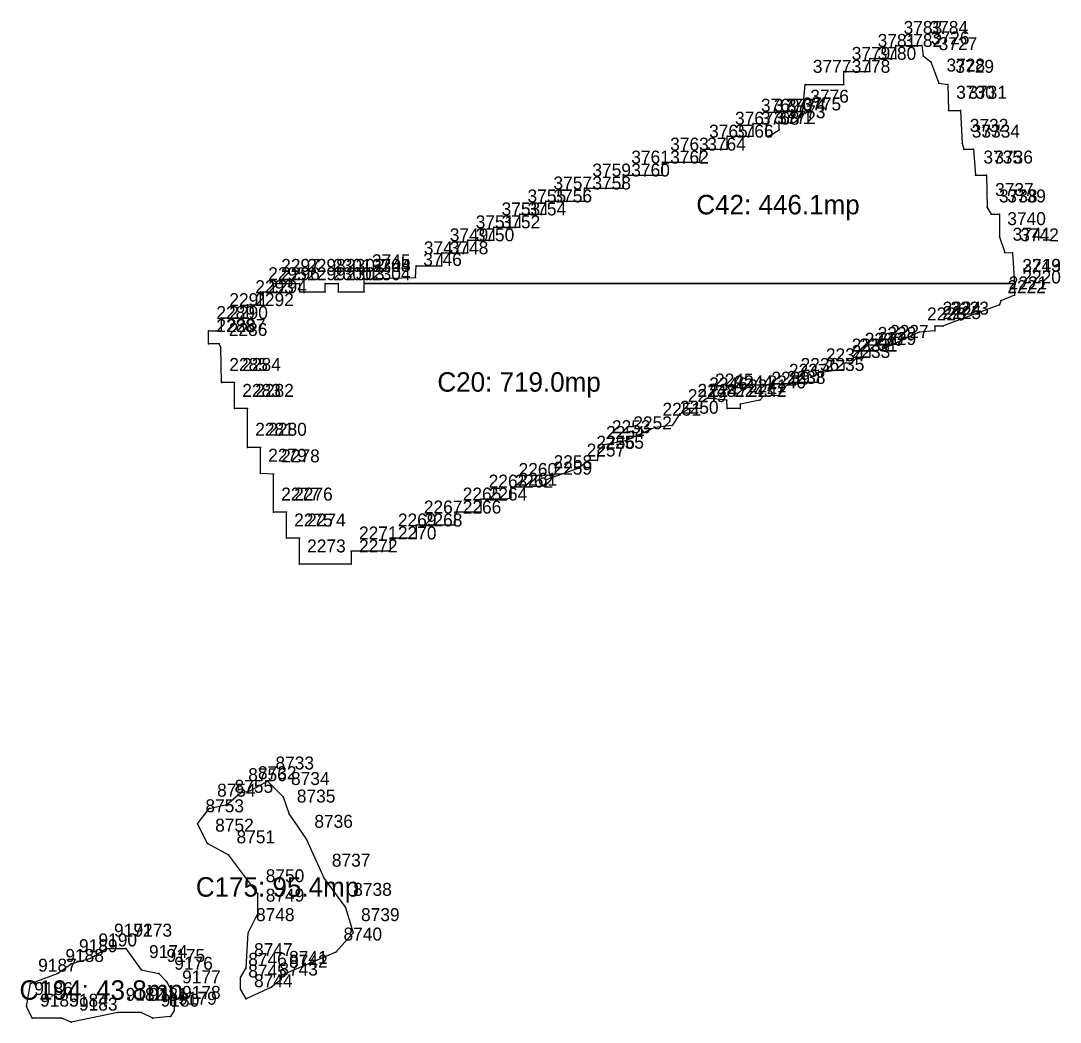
# Model space of a CAD drawing. Header units: metres. Extents: x 390529 to 391464, y 585067 to 585881.
# Drawn here: x 390933.1 to 391013.2, y 585496.3 to 585573.6 of the extents above; entities that cross this region are included whole.
import ezdxf
from ezdxf.enums import TextEntityAlignment as Align

# ---------------------------------------------------------------- set-up
doc = ezdxf.new("R2010")
doc.units = ezdxf.units.M
for name, color, linetype in [('1CC', 1, 'Continuous'), ('NUMERE_PCT', 2, 'Continuous'), ('TEXTE', 7, 'Continuous'), ('VARFURI', 4, 'Continuous')]:
    doc.layers.add(name, color=color, linetype=linetype)

msp = doc.modelspace()

# ---------------------------------------------------------------- linework, layer by layer
at = {"layer": '1CC', "color": 1}
for points in [[(391002.647, 585570.855), (391003.247, 585570.405), (391003.847, 585568.755), (391004.54, 585568.657), (391004.597, 585566.657), (391005.54, 585566.657), (391005.647, 585564.105), (391005.797, 585563.657), (391006.54, 585563.657), (391006.697, 585561.657), (391007.54, 585561.657), (391007.597, 585559.155), (391007.897, 585558.657), (391008.54, 585558.657), (391008.54, 585556.905), (391008.947, 585555.705), (391009.54, 585555.657), (391009.697, 585553.3), (390959.54, 585553.3), (390959.54, 585553.657), (390963.497, 585553.755), (390963.54, 585554.657), (390965.54, 585554.657), (390965.54, 585555.657), (390967.54, 585555.657), (390967.54, 585556.657), (390969.54, 585556.657), (390969.54, 585557.657), (390971.54, 585557.657), (390971.54, 585558.657), (390973.54, 585558.657), (390973.54, 585559.657), (390976.54, 585559.657), (390976.54, 585560.657), (390979.54, 585560.657), (390979.54, 585561.657), (390982.54, 585561.657), (390982.54, 585562.657), (390985.397, 585562.657), (390985.54, 585563.657), (390987.54, 585563.657), (390987.54, 585564.657), (390989.54, 585564.657), (390989.54, 585565.657), (390990.54, 585565.657), (390990.54, 585564.705), (390990.797, 585564.705), (390991.54, 585565.155), (390991.54, 585565.657), (390992.747, 585565.755), (390993.347, 585566.355), (390993.54, 585568.657), (390996.54, 585568.657), (390996.54, 585569.657), (390998.54, 585569.657), (390998.54, 585570.657), (391000.54, 585570.657), (391000.54, 585571.657), (391002.54, 585571.657), (391002.647, 585570.855)], [(391009.697, 585553.3), (391009.697, 585552.405), (391008.647, 585551.955), (391008.54, 585551.657), (391004.147, 585550.005), (391003.547, 585550.005), (391003.54, 585549.657), (391002.347, 585549.555), (390999.497, 585548.205), (390998.54, 585548.055), (390998.54, 585547.657), (390997.547, 585547.605), (390997.097, 585547.155), (390996.54, 585547.155), (390996.54, 585546.657), (390994.547, 585546.405), (390994.54, 585545.657), (390992.597, 585545.655), (390991.697, 585545.205), (390991.54, 585544.657), (390990.347, 585544.605), (390990.047, 585544.305), (390988.54, 585544.005), (390988.54, 585543.657), (390987.54, 585543.657), (390987.497, 585544.305), (390985.997, 585544.455), (390985.547, 585544.155), (390985.54, 585543.657), (390984.647, 585543.657), (390983.897, 585543.255), (390983.297, 585542.355), (390981.947, 585542.205), (390979.697, 585541.155), (390978.047, 585540.855), (390977.597, 585540.405), (390977.54, 585539.657), (390976.847, 585539.655), (390976.097, 585539.055), (390973.547, 585538.155), (390973.54, 585537.657), (390970.847, 585537.555), (390970.847, 585536.805), (390970.54, 585536.657), (390968.54, 585536.657), (390968.54, 585535.657), (390966.54, 585535.657), (390966.54, 585534.657), (390963.54, 585534.657), (390963.54, 585533.657), (390961.54, 585533.657), (390961.54, 585532.657), (390958.54, 585532.657), (390958.54, 585531.657), (390954.54, 585531.657), (390954.54, 585533.657), (390953.54, 585533.657), (390953.54, 585535.657), (390952.54, 585535.657), (390952.54, 585538.605), (390951.54, 585538.657), (390951.54, 585540.657), (390950.54, 585540.657), (390950.54, 585543.657), (390949.54, 585543.657), (390949.54, 585545.657), (390948.54, 585545.657), (390948.497, 585548.355), (390948.347, 585548.657), (390947.54, 585548.657), (390947.54, 585549.657), (390948.54, 585549.657), (390948.54, 585550.657), (390950.54, 585550.657), (390950.54, 585551.657), (390951.54, 585551.657), (390951.54, 585552.657), (390952.54, 585552.657), (390952.54, 585553.3), (390954.54, 585553.3), (390954.54, 585552.657), (390956.54, 585552.657), (390956.54, 585553.3), (390957.54, 585553.3), (390957.54, 585552.657), (390959.54, 585552.657), (390959.54, 585553.3), (391009.697, 585553.3)], [(390950.747, 585514.16), (390952.097, 585514.91), (390953.297, 585513.71), (390953.747, 585512.36), (390955.097, 585510.41), (390956.447, 585507.41), (390958.097, 585505.16), (390958.697, 585503.21), (390957.347, 585501.71), (390953.147, 585499.91), (390953.147, 585499.61), (390952.397, 585499.01), (390950.447, 585498.11), (390949.997, 585498.86), (390949.997, 585499.76), (390950.447, 585500.51), (390950.597, 585503.21), (390951.347, 585504.71), (390951.347, 585506.21), (390949.097, 585509.21), (390947.447, 585510.11), (390946.697, 585511.61), (390947.597, 585512.81), (390948.947, 585513.11), (390949.997, 585514.01), (390950.747, 585514.16)], [(390939.647, 585502.01), (390941.147, 585502.01), (390942.347, 585500.36), (390943.697, 585500.06), (390944.297, 585499.46), (390944.897, 585498.41), (390944.897, 585497.21), (390944.597, 585496.76), (390943.247, 585496.61), (390942.347, 585497.06), (390940.547, 585497.06), (390936.947, 585496.31), (390936.197, 585496.61), (390933.947, 585496.61), (390933.497, 585497.51), (390933.797, 585499.31), (390935.897, 585500.06), (390936.947, 585500.81), (390938.447, 585501.26), (390939.647, 585502.01)]]:
    msp.add_lwpolyline(points, close=True, dxfattribs=at)
at = {"layer": 'VARFURI', "color": 4}
for p in [(391000.54, 585571.657), (391002.54, 585571.657), (390998.54, 585570.657), (391000.54, 585570.657), (391002.647, 585570.855), (391003.247, 585570.405), (390996.54, 585569.657), (390998.54, 585569.657), (390993.54, 585568.657), (390996.54, 585568.657), (391003.847, 585568.755), (391004.54, 585568.657), (390993.347, 585566.355), (391004.597, 585566.657), (391005.54, 585566.657), (390989.54, 585565.657), (390990.54, 585565.657), (390991.54, 585565.657), (390992.747, 585565.755), (390987.54, 585564.657), (390989.54, 585564.657), (390990.54, 585564.705), (390990.797, 585564.705), (390991.54, 585565.155), (391005.647, 585564.105), (390985.54, 585563.657), (390987.54, 585563.657), (391005.797, 585563.657), (391006.54, 585563.657), (390982.54, 585562.657), (390985.397, 585562.657), (390979.54, 585561.657), (390982.54, 585561.657), (391006.697, 585561.657), (391007.54, 585561.657), (390976.54, 585560.657), (390979.54, 585560.657), (390973.54, 585559.657), (390976.54, 585559.657), (391007.597, 585559.155), (390971.54, 585558.657), (390973.54, 585558.657), (391007.897, 585558.657), (391008.54, 585558.657), (390969.54, 585557.657), (390971.54, 585557.657), (390967.54, 585556.657), (390969.54, 585556.657), (391008.54, 585556.905), (390965.54, 585555.657), (390967.54, 585555.657), (391008.947, 585555.705), (391009.54, 585555.657), (390963.54, 585554.657), (390965.54, 585554.657), (390959.54, 585553.657), (390963.497, 585553.755), (390951.54, 585552.657), (390952.54, 585553.3), (390952.54, 585552.657), (390954.54, 585553.3), (390954.54, 585552.657), (390956.54, 585553.3), (390956.54, 585552.657), (390957.54, 585553.3), (390957.54, 585552.657), (390959.54, 585553.3), (390959.54, 585553.3), (390959.54, 585552.657), (391009.697, 585553.3), (391009.697, 585553.3), (391008.647, 585551.955), (391009.697, 585552.405), (390950.54, 585551.657), (390951.54, 585551.657), (391008.54, 585551.657), (390948.54, 585550.657), (390950.54, 585550.657), (390947.54, 585549.657), (390948.54, 585549.657), (391002.347, 585549.555), (391003.54, 585549.657), (391003.547, 585550.005), (391004.147, 585550.005), (390947.54, 585548.657), (390948.347, 585548.657), (390948.497, 585548.355), (390998.54, 585548.055), (390999.497, 585548.205), (390996.54, 585547.155), (390997.097, 585547.155), (390997.547, 585547.605), (390998.54, 585547.657), (390994.547, 585546.405), (390996.54, 585546.657), (390948.54, 585545.657), (390949.54, 585545.657), (390992.597, 585545.655), (390994.54, 585545.657), (390990.347, 585544.605), (390991.54, 585544.657), (390991.697, 585545.205), (390985.547, 585544.155), (390985.997, 585544.455), (390987.497, 585544.305), (390988.54, 585544.005), (390990.047, 585544.305), (390949.54, 585543.657), (390950.54, 585543.657), (390983.897, 585543.255), (390984.647, 585543.657), (390985.54, 585543.657), (390987.54, 585543.657), (390988.54, 585543.657), (390981.947, 585542.205), (390983.297, 585542.355), (390950.54, 585540.657), (390951.54, 585540.657), (390978.047, 585540.855), (390979.697, 585541.155), (390977.597, 585540.405), (390976.097, 585539.055), (390976.847, 585539.655), (390977.54, 585539.657), (390951.54, 585538.657), (390952.54, 585538.605), (390973.547, 585538.155), (390970.847, 585537.555), (390973.54, 585537.657), (390968.54, 585536.657), (390970.54, 585536.657), (390970.847, 585536.805), (390952.54, 585535.657), (390953.54, 585535.657), (390966.54, 585535.657), (390968.54, 585535.657), (390963.54, 585534.657), (390966.54, 585534.657), (390953.54, 585533.657), (390954.54, 585533.657), (390961.54, 585533.657), (390963.54, 585533.657), (390958.54, 585532.657), (390961.54, 585532.657), (390954.54, 585531.657), (390958.54, 585531.657), (390952.097, 585514.91), (390950.747, 585514.16), (390949.997, 585514.01), (390953.297, 585513.71), (390947.597, 585512.81), (390948.947, 585513.11), (390953.747, 585512.36), (390946.697, 585511.61), (390947.447, 585510.11), (390955.097, 585510.41), (390949.097, 585509.21), (390956.447, 585507.41), (390951.347, 585506.21), (390951.347, 585504.71), (390958.097, 585505.16), (390950.597, 585503.21), (390958.697, 585503.21), (390939.647, 585502.01), (390941.147, 585502.01), (390938.447, 585501.26), (390957.347, 585501.71), (390936.947, 585500.81), (390950.447, 585500.51), (390935.897, 585500.06), (390942.347, 585500.36), (390943.697, 585500.06), (390949.997, 585499.76), (390953.147, 585499.91), (390953.147, 585499.61), (390933.797, 585499.31), (390944.297, 585499.46), (390949.997, 585498.86), (390952.397, 585499.01), (390944.897, 585498.41), (390950.447, 585498.11), (390933.497, 585497.51), (390944.897, 585497.21), (390933.947, 585496.61), (390936.197, 585496.61), (390940.547, 585497.06), (390942.347, 585497.06), (390943.247, 585496.61), (390944.597, 585496.76), (390936.947, 585496.31)]:
    msp.add_point(p, dxfattribs=at)

# ---------------------------------------------------------------- texts
at = {"layer": 'NUMERE_PCT', "color": 2}
for s, p in [('3783', (391001.14, 585572.257)), ('3784', (391003.14, 585572.257)), ('3781', (390999.14, 585571.257)), ('3782', (391001.14, 585571.257)), ('3726', (391003.247, 585571.455)), ('3727', (391003.847, 585571.005)), ('3779', (390997.14, 585570.257)), ('3780', (390999.14, 585570.257)), ('3777', (390994.14, 585569.257)), ('3778', (390997.14, 585569.257)), ('3728', (391004.447, 585569.355)), ('3729', (391005.14, 585569.257)), ('3730', (391005.197, 585567.257)), ('3731', (391006.14, 585567.257)), ('3776', (390993.947, 585566.955)), ('3769', (390990.14, 585566.257)), ('3770', (390991.14, 585566.257)), ('3774', (390992.14, 585566.257)), ('3773', (390992.14, 585565.755)), ('3775', (390993.347, 585566.355)), ('3767', (390988.14, 585565.257)), ('3768', (390990.14, 585565.257)), ('3771', (390991.14, 585565.305)), ('3772', (390991.397, 585565.305)), ('3765', (390986.14, 585564.257)), ('3766', (390988.14, 585564.257)), ('3732', (391006.247, 585564.705)), ('3733', (391006.397, 585564.257)), ('3734', (391007.14, 585564.257)), ('3763', (390983.14, 585563.257)), ('3764', (390985.997, 585563.257)), ('3761', (390980.14, 585562.257)), ('3762', (390983.14, 585562.257)), ('3735', (391007.297, 585562.257)), ('3736', (391008.14, 585562.257)), ('3759', (390977.14, 585561.257)), ('3760', (390980.14, 585561.257)), ('3757', (390974.14, 585560.257)), ('3758', (390977.14, 585560.257)), ('3755', (390972.14, 585559.257)), ('3756', (390974.14, 585559.257)), ('3737', (391008.197, 585559.755)), ('3738', (391008.497, 585559.257)), ('3739', (391009.14, 585559.257)), ('3753', (390970.14, 585558.257)), ('3754', (390972.14, 585558.257)), ('3751', (390968.14, 585557.257)), ('3752', (390970.14, 585557.257)), ('3740', (391009.14, 585557.505)), ('3749', (390966.14, 585556.257)), ('3750', (390968.14, 585556.257)), ('3741', (391009.547, 585556.305)), ('3742', (391010.14, 585556.257)), ('3747', (390964.14, 585555.257)), ('3748', (390966.14, 585555.257)), ('2297', (390953.14, 585553.9)), ('2298', (390955.14, 585553.9)), ('2301', (390957.14, 585553.9)), ('2302', (390958.14, 585553.9)), ('3745', (390960.14, 585554.257)), ('3744', (390960.14, 585553.9)), ('2305', (390960.14, 585553.9)), ('3746', (390964.097, 585554.355)), ('3743', (391010.297, 585553.9)), ('2219', (391010.297, 585553.9)), ('2295', (390952.14, 585553.257)), ('2296', (390953.14, 585553.257)), ('2299', (390955.14, 585553.257)), ('2300', (390957.14, 585553.257)), ('2303', (390958.14, 585553.257)), ('2304', (390960.14, 585553.257)), ('2220', (391010.297, 585553.005)), ('2293', (390951.14, 585552.257)), ('2294', (390952.14, 585552.257)), ('2222', (391009.14, 585552.257)), ('2221', (391009.247, 585552.555)), ('2291', (390949.14, 585551.257)), ('2292', (390951.14, 585551.257)), ('2224', (391004.147, 585550.605)), ('2223', (391004.747, 585550.605)), ('2289', (390948.14, 585550.257)), ('2290', (390949.14, 585550.257)), ('2226', (391002.947, 585550.155)), ('2225', (391004.14, 585550.257)), ('2288', (390948.14, 585549.257)), ('2287', (390948.947, 585549.257)), ('2286', (390949.097, 585548.955)), ('2227', (391000.097, 585548.805)), ('2230', (390998.147, 585548.205)), ('2228', (390999.14, 585548.655)), ('2229', (390999.14, 585548.257)), ('2232', (390997.14, 585547.755)), ('2233', (390997.14, 585547.257)), ('2231', (390997.697, 585547.755)), ('2234', (390995.147, 585547.005)), ('2285', (390949.14, 585546.257)), ('2284', (390950.14, 585546.257)), ('2237', (390992.297, 585545.805)), ('2236', (390993.197, 585546.255)), ('2235', (390995.14, 585546.257)), ('2245', (390986.597, 585545.055)), ('2244', (390988.097, 585544.905)), ('2240', (390990.647, 585544.905)), ('2239', (390990.947, 585545.205)), ('2238', (390992.14, 585545.257)), ('2283', (390950.14, 585544.257)), ('2282', (390951.14, 585544.257)), ('2248', (390985.247, 585544.257)), ('2247', (390986.14, 585544.257)), ('2246', (390986.147, 585544.755)), ('2243', (390988.14, 585544.257)), ('2241', (390989.14, 585544.605)), ('2242', (390989.14, 585544.257)), ('2249', (390984.497, 585543.855)), ('2251', (390982.547, 585542.805)), ('2250', (390983.897, 585542.955)), ('2252', (390980.297, 585541.755)), ('2281', (390951.14, 585541.257)), ('2280', (390952.14, 585541.257)), ('2254', (390978.197, 585541.005)), ('2253', (390978.647, 585541.455)), ('2256', (390977.447, 585540.255)), ('2255', (390978.14, 585540.257)), ('2279', (390952.14, 585539.257)), ('2278', (390953.14, 585539.205)), ('2257', (390976.697, 585539.655)), ('2258', (390974.147, 585538.755)), ('2260', (390971.447, 585538.155)), ('2259', (390974.14, 585538.257)), ('2263', (390969.14, 585537.257)), ('2262', (390971.14, 585537.257)), ('2261', (390971.447, 585537.405)), ('2277', (390953.14, 585536.257)), ('2276', (390954.14, 585536.257)), ('2265', (390967.14, 585536.257)), ('2264', (390969.14, 585536.257)), ('2267', (390964.14, 585535.257)), ('2266', (390967.14, 585535.257)), ('2275', (390954.14, 585534.257)), ('2274', (390955.14, 585534.257)), ('2269', (390962.14, 585534.257)), ('2268', (390964.14, 585534.257)), ('2271', (390959.14, 585533.257)), ('2270', (390962.14, 585533.257)), ('2273', (390955.14, 585532.257)), ('2272', (390959.14, 585532.257)), ('8733', (390952.697, 585515.51)), ('8756', (390950.597, 585514.61)), ('8732', (390951.347, 585514.76)), ('8755', (390949.547, 585513.71)), ('8734', (390953.897, 585514.31)), ('8754', (390948.197, 585513.41)), ('8735', (390954.347, 585512.96)), ('8753', (390947.297, 585512.21)), ('8752', (390948.047, 585510.71)), ('8736', (390955.697, 585511.01)), ('8751', (390949.697, 585509.81)), ('8737', (390957.047, 585508.01)), ('8750', (390951.947, 585506.81)), ('8738', (390958.697, 585505.76)), ('8749', (390951.947, 585505.31)), ('8748', (390951.197, 585503.81)), ('8739', (390959.297, 585503.81)), ('9172', (390940.247, 585502.61)), ('9173', (390941.747, 585502.61)), ('8740', (390957.947, 585502.31)), ('9190', (390939.047, 585501.86)), ('9189', (390937.547, 585501.41)), ('9174', (390942.947, 585500.96)), ('8747', (390951.047, 585501.11)), ('9187', (390934.397, 585499.91)), ('9188', (390936.497, 585500.66)), ('9175', (390944.297, 585500.66)), ('9176', (390944.897, 585500.06)), ('8746', (390950.597, 585500.36)), ('8741', (390953.747, 585500.51)), ('8742', (390953.747, 585500.21)), ('8745', (390950.597, 585499.46)), ('8743', (390952.997, 585499.61)), ('9177', (390945.497, 585499.01)), ('8744', (390951.047, 585498.71)), ('9186', (390934.097, 585498.11)), ('9182', (390941.147, 585497.66)), ('9181', (390942.947, 585497.66)), ('9178', (390945.497, 585497.81)), ('9185', (390934.547, 585497.21)), ('9184', (390936.797, 585497.21)), ('9183', (390937.547, 585496.91)), ('9180', (390943.847, 585497.21)), ('9179', (390945.197, 585497.36))]:
    msp.add_text(s, height=1, dxfattribs=at).set_placement(p, align=Align.BOTTOM_LEFT)
at = {"layer": 'TEXTE', "color": 7}
for s, p in [('C42: 446.1mp', (390991.457, 585559.389)), ('C20: 719.0mp', (390971.487, 585545.706)), ('C175: 95.4mp', (390952.858, 585506.748)), ('C194: 43.8mp', (390939.256, 585498.792))]:
    msp.add_text(s, height=1.5, dxfattribs=at).set_placement(p, align=Align.MIDDLE_CENTER)

doc.saveas('drawing.dxf')
